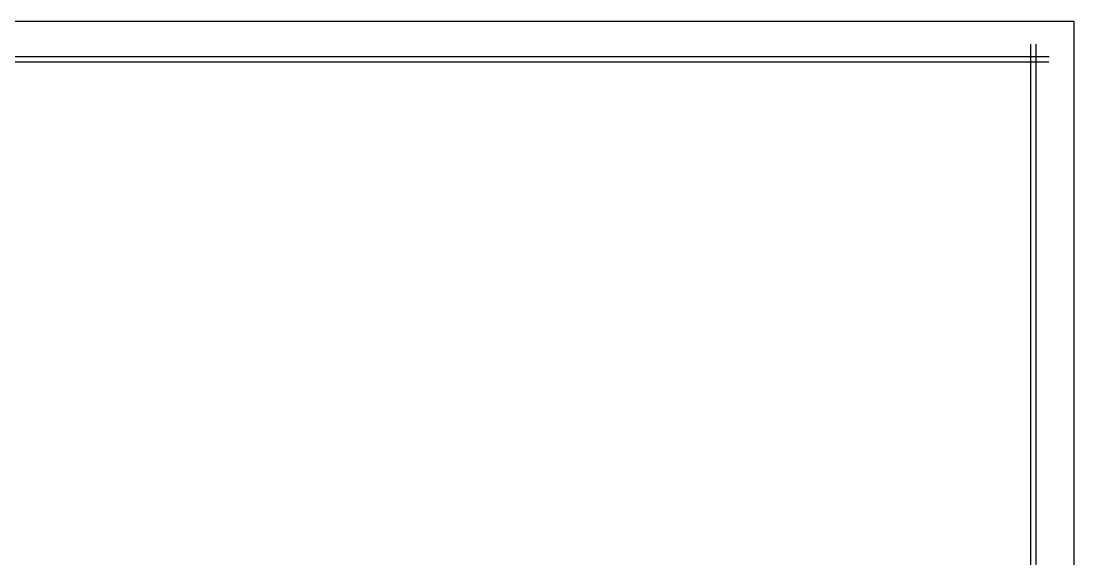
# Model space of a CAD drawing. Header units: millimetres. Extents: x 2453 to 3194, y 1473 to 1914.
# Drawn here: x 2784 to 3194.2, y 1704 to 1913.6 of the extents above; entities that cross this region are included whole.
import ezdxf

# ---------------------------------------------------------------- set-up
doc = ezdxf.new("R2010")
doc.units = ezdxf.units.MM
doc.layers.add('FORMATO', color=5, linetype='Continuous')

msp = doc.modelspace()

# ---------------------------------------------------------------- linework, layer by layer
at = {"layer": 'Defpoints', "color": 251, "ltscale": 5}
msp.add_lwpolyline([(2600.67, 1913.611), (3194.182, 1913.611), (3194.182, 1494.412), (2600.67, 1494.412)], close=True, dxfattribs=at)
at = {"layer": 'FORMATO', "color": 5}
for p, q in [((3177.414, 1511.886), (3177.414, 1904.543)), ((3184.408, 1897.549), (2758.399, 1897.549))]:
    msp.add_line(p, q, dxfattribs=at)
at = {"layer": 'FORMATO', "color": 1}
for p, q in [((3179.51, 1506.738), (3179.51, 1904.64)), ((3184.506, 1899.645), (2622.432, 1899.645))]:
    msp.add_line(p, q, dxfattribs=at)

doc.saveas('drawing.dxf')
